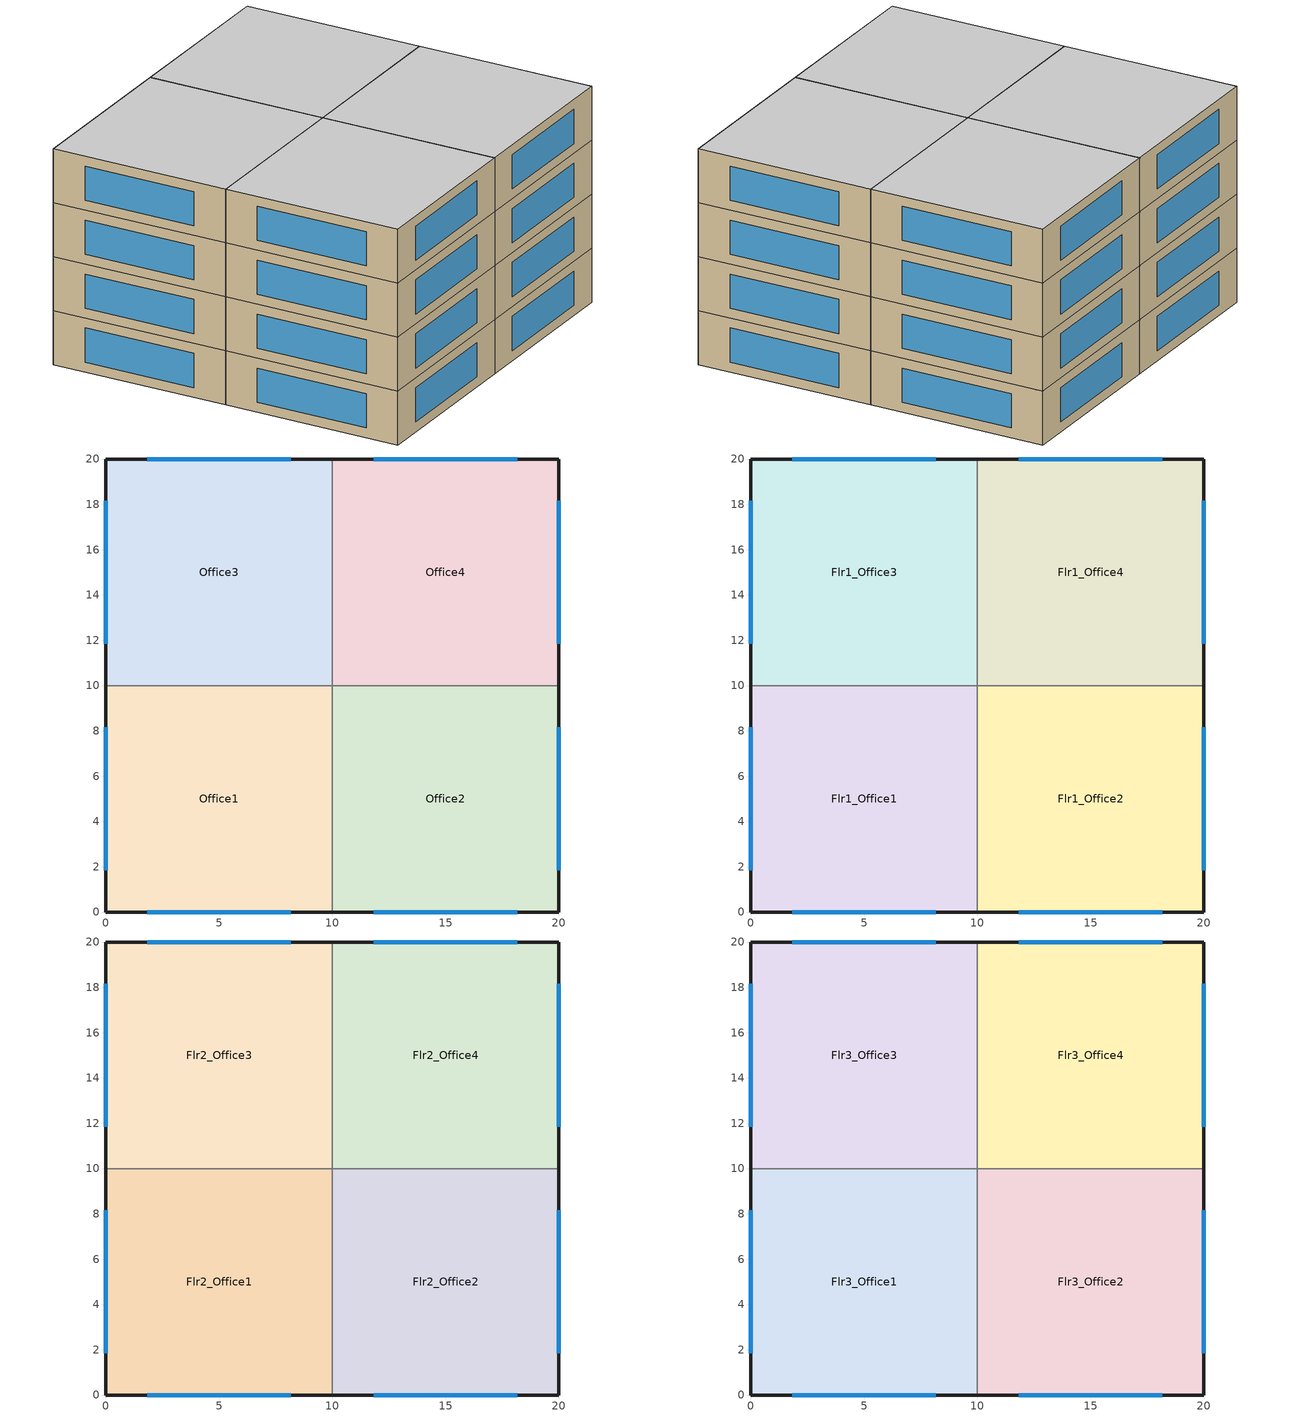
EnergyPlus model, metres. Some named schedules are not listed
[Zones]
Office1
 floor adiabatic (Generic Interior Floor): 10,10 10,0 0,0 0,10 z3
 wall outside (Generic Exterior Wall): 0,10 0,0 10,0 z3:6
 wall to Office2 (Generic Interior Wall): 10,0 10,10 z3:6
 wall to Office3 (Generic Interior Wall): 10,10 0,10 z3:6
 window (Generic Double Pane): 0,8.16 0,1.84 / 1.84,0 8.16,0 z3.55:5.45
 ceiling adiabatic (Generic Interior Ceiling): 0,10 0,0 10,0 10,10 z6
Office2
 floor adiabatic (Generic Interior Floor): 20,10 20,0 10,0 10,10 z3
 wall outside (Generic Exterior Wall): 10,0 20,0 20,10 z3:6
 wall to Office4 (Generic Interior Wall): 20,10 10,10 z3:6
 window (Generic Double Pane): 20,1.84 20,8.16 / 11.84,0 18.16,0 z3.55:5.45
 ceiling adiabatic (Generic Interior Ceiling): 10,10 10,0 20,0 20,10 z6
Office3
 floor adiabatic (Generic Interior Floor): 10,20 10,10 0,10 0,20 z3
 wall outside (Generic Exterior Wall): 10,20 0,20 0,10 z3:6
 wall to Office4 (Generic Interior Wall): 10,10 10,20 z3:6
 window (Generic Double Pane): 8.16,20 1.84,20 / 0,18.16 0,11.84 z3.55:5.45
 ceiling adiabatic (Generic Interior Ceiling): 0,20 0,10 10,10 10,20 z6
Office4
 floor adiabatic (Generic Interior Floor): 20,20 20,10 10,10 10,20 z3
 wall outside (Generic Exterior Wall): 20,10 20,20 10,20 z3:6
 window (Generic Double Pane): 20,11.84 20,18.16 / 18.16,20 11.84,20 z3.55:5.45
 ceiling adiabatic (Generic Interior Ceiling): 10,20 10,10 20,10 20,20 z6
Flr1_Office1
 floor adiabatic (Generic Interior Floor): 10,10 10,0 0,0 0,10 z6
 wall outside (Generic Exterior Wall): 0,10 0,0 10,0 z6:9
 wall to Flr1_Office2 (Generic Interior Wall): 10,0 10,10 z6:9
 wall to Flr1_Office3 (Generic Interior Wall): 10,10 0,10 z6:9
 window (Generic Double Pane): 0,8.16 0,1.84 / 1.84,0 8.16,0 z6.55:8.45
 ceiling adiabatic (Generic Interior Ceiling): 0,10 0,0 10,0 10,10 z9
Flr1_Office2
 floor adiabatic (Generic Interior Floor): 20,10 20,0 10,0 10,10 z6
 wall outside (Generic Exterior Wall): 10,0 20,0 20,10 z6:9
 wall to Flr1_Office4 (Generic Interior Wall): 20,10 10,10 z6:9
 window (Generic Double Pane): 20,1.84 20,8.16 / 11.84,0 18.16,0 z6.55:8.45
 ceiling adiabatic (Generic Interior Ceiling): 10,10 10,0 20,0 20,10 z9
Flr1_Office3
 floor adiabatic (Generic Interior Floor): 10,20 10,10 0,10 0,20 z6
 wall outside (Generic Exterior Wall): 10,20 0,20 0,10 z6:9
 wall to Flr1_Office4 (Generic Interior Wall): 10,10 10,20 z6:9
 window (Generic Double Pane): 8.16,20 1.84,20 / 0,18.16 0,11.84 z6.55:8.45
 ceiling adiabatic (Generic Interior Ceiling): 0,20 0,10 10,10 10,20 z9
Flr1_Office4
 floor adiabatic (Generic Interior Floor): 20,20 20,10 10,10 10,20 z6
 wall outside (Generic Exterior Wall): 20,10 20,20 10,20 z6:9
 window (Generic Double Pane): 20,11.84 20,18.16 / 18.16,20 11.84,20 z6.55:8.45
 ceiling adiabatic (Generic Interior Ceiling): 10,20 10,10 20,10 20,20 z9
Flr2_Office1
 floor adiabatic (Generic Interior Floor): 10,10 10,0 0,0 0,10 z9
 wall outside (Generic Exterior Wall): 0,10 0,0 10,0 z9:12
 wall to Flr2_Office2 (Generic Interior Wall): 10,0 10,10 z9:12
 wall to Flr2_Office3 (Generic Interior Wall): 10,10 0,10 z9:12
 window (Generic Double Pane): 0,8.16 0,1.84 / 1.84,0 8.16,0 z9.55:11.45
 ceiling adiabatic (Generic Interior Ceiling): 0,10 0,0 10,0 10,10 z12
Flr2_Office2
 floor adiabatic (Generic Interior Floor): 20,10 20,0 10,0 10,10 z9
 wall outside (Generic Exterior Wall): 10,0 20,0 20,10 z9:12
 wall to Flr2_Office4 (Generic Interior Wall): 20,10 10,10 z9:12
 window (Generic Double Pane): 20,1.84 20,8.16 / 11.84,0 18.16,0 z9.55:11.45
 ceiling adiabatic (Generic Interior Ceiling): 10,10 10,0 20,0 20,10 z12
Flr2_Office3
 floor adiabatic (Generic Interior Floor): 10,20 10,10 0,10 0,20 z9
 wall outside (Generic Exterior Wall): 10,20 0,20 0,10 z9:12
 wall to Flr2_Office4 (Generic Interior Wall): 10,10 10,20 z9:12
 window (Generic Double Pane): 8.16,20 1.84,20 / 0,18.16 0,11.84 z9.55:11.45
 ceiling adiabatic (Generic Interior Ceiling): 0,20 0,10 10,10 10,20 z12
Flr2_Office4
 floor adiabatic (Generic Interior Floor): 20,20 20,10 10,10 10,20 z9
 wall outside (Generic Exterior Wall): 20,10 20,20 10,20 z9:12
 window (Generic Double Pane): 20,11.84 20,18.16 / 18.16,20 11.84,20 z9.55:11.45
 ceiling adiabatic (Generic Interior Ceiling): 10,20 10,10 20,10 20,20 z12
Flr3_Office1
 floor adiabatic (Generic Interior Floor): 10,10 10,0 0,0 0,10 z12
 wall outside (Generic Exterior Wall): 0,10 0,0 10,0 z12:15
 wall to Flr3_Office2 (Generic Interior Wall): 10,0 10,10 z12:15
 wall to Flr3_Office3 (Generic Interior Wall): 10,10 0,10 z12:15
 window (Generic Double Pane): 0,8.16 0,1.84 / 1.84,0 8.16,0 z12.55:14.45
 ceiling adiabatic (Generic Interior Ceiling): 0,10 0,0 10,0 10,10 z15
Flr3_Office2
 floor adiabatic (Generic Interior Floor): 20,10 20,0 10,0 10,10 z12
 wall outside (Generic Exterior Wall): 10,0 20,0 20,10 z12:15
 wall to Flr3_Office4 (Generic Interior Wall): 20,10 10,10 z12:15
 window (Generic Double Pane): 20,1.84 20,8.16 / 11.84,0 18.16,0 z12.55:14.45
 ceiling adiabatic (Generic Interior Ceiling): 10,10 10,0 20,0 20,10 z15
Flr3_Office3
 floor adiabatic (Generic Interior Floor): 10,20 10,10 0,10 0,20 z12
 wall outside (Generic Exterior Wall): 10,20 0,20 0,10 z12:15
 wall to Flr3_Office4 (Generic Interior Wall): 10,10 10,20 z12:15
 window (Generic Double Pane): 8.16,20 1.84,20 / 0,18.16 0,11.84 z12.55:14.45
 ceiling adiabatic (Generic Interior Ceiling): 0,20 0,10 10,10 10,20 z15
Flr3_Office4
 floor adiabatic (Generic Interior Floor): 20,20 20,10 10,10 10,20 z12
 wall outside (Generic Exterior Wall): 20,10 20,20 10,20 z12:15
 window (Generic Double Pane): 20,11.84 20,18.16 / 18.16,20 11.84,20 z12.55:14.45
 ceiling adiabatic (Generic Interior Ceiling): 10,20 10,10 20,10 20,20 z15
[Material] thermal absorptance=0.9
Name | roughness | thickness {m} | conductivity {W/m-K} | density {kg/m3} | specific heat {J/kg-K} | solar absorptance | visible absorptance
Generic Gypsum Board | MediumSmooth | 0.0127 | 0.16 | 800 | 1090 | 0.5 | 0.5
Generic 50mm Insulation | MediumRough | 0.05 | 0.03 | 43 | 1210 | 0.7 | 0.7
Generic Acoustic Tile | MediumSmooth | 0.02 | 0.06 | 368 | 590 | 0.2 | 0.2
Generic Ceiling Air Gap | Smooth | 0.1 | 0.556 | 1.28 | 1000 | 0.7 | 0.7
Generic Brick | MediumRough | 0.1 | 0.9 | 1920 | 790 | 0.65 | 0.65
Generic LW Concrete | MediumRough | 0.1 | 0.53 | 1280 | 840 | 0.8 | 0.8
Generic Wall Air Gap | Smooth | 0.1 | 0.667 | 1.28 | 1000 | 0.7 | 0.7
[WindowMaterial:Glazing] optical data type=SpectralAverage; thickness {m}=0.006; infrared_transmittance=0; emissivity front=0.84; conductivity {W/m-K}=1; dirt correction factor=1; solar diffusing=No
Name | solar transmittance | solar reflectance front | solar reflectance back | visible transmittance | visible reflectance front | visible reflectance back | emissivity back
Generic Low-e Glass | 0.45 | 0.36 | 0.36 | 0.71 | 0.21 | 0.21 | 0.047
Generic Clear Glass | 0.77 | 0.07 | 0.07 | 0.88 | 0.08 | 0.08 | 0.84
[WindowMaterial:Gas]
Generic Window Air Gap: gas type=Air; thickness {m}=0.0127
[Construction]
Generic Interior Ceiling: Generic LW Concrete, Generic Ceiling Air Gap, Generic Acoustic Tile
Generic Interior Floor: Generic Acoustic Tile, Generic Ceiling Air Gap, Generic LW Concrete
Generic Exterior Wall: Generic Brick, Generic LW Concrete, Generic 50mm Insulation, Generic Wall Air Gap, Generic Gypsum Board
Generic Interior Wall: Generic Gypsum Board, Generic Wall Air Gap, Generic Gypsum Board
Generic Double Pane: Generic Low-e Glass, Generic Window Air Gap, Generic Clear Glass
[HVACTemplate:Zone:IdealLoadsAirSystem] heating supply air temp {C}=50; cooling supply air temp {C}=13; heating limit=LimitCapacity; max sensible heat capacity=Autosize; cooling limit=LimitFlowRateAndCapacity; max cooling fow rate {m3/s}=Autosize; max total cooling capacity=Autosize; dehumidification type=None; humidification type=None; outdoor air method=DetailedSpecification; demand controlled vent type=None; economizer type=DifferentialDryBulb; heat recovery type=None; sensible heat recovery effectiveness=0; latent heat recovery effectiveness=0
Name | template thermostat | outdoor air object
Office1 | Generic Office Setpoints..Office1 | Generic Office Ventilation..Office1
Office2 | Generic Office Setpoints..Office2 | Generic Office Ventilation..Office2
Office3 | Generic Office Setpoints..Office3 | Generic Office Ventilation..Office3
Office4 | Generic Office Setpoints..Office4 | Generic Office Ventilation..Office4
Flr1_Office1 | Generic Office Setpoints..Flr1_Office1 | Generic Office Ventilation..Flr1_Office1
Flr1_Office2 | Generic Office Setpoints..Flr1_Office2 | Generic Office Ventilation..Flr1_Office2
Flr1_Office3 | Generic Office Setpoints..Flr1_Office3 | Generic Office Ventilation..Flr1_Office3
Flr1_Office4 | Generic Office Setpoints..Flr1_Office4 | Generic Office Ventilation..Flr1_Office4
Flr2_Office1 | Generic Office Setpoints..Flr2_Office1 | Generic Office Ventilation..Flr2_Office1
Flr2_Office2 | Generic Office Setpoints..Flr2_Office2 | Generic Office Ventilation..Flr2_Office2
Flr2_Office3 | Generic Office Setpoints..Flr2_Office3 | Generic Office Ventilation..Flr2_Office3
Flr2_Office4 | Generic Office Setpoints..Flr2_Office4 | Generic Office Ventilation..Flr2_Office4
Flr3_Office1 | Generic Office Setpoints..Flr3_Office1 | Generic Office Ventilation..Flr3_Office1
Flr3_Office2 | Generic Office Setpoints..Flr3_Office2 | Generic Office Ventilation..Flr3_Office2
Flr3_Office3 | Generic Office Setpoints..Flr3_Office3 | Generic Office Ventilation..Flr3_Office3
Flr3_Office4 | Generic Office Setpoints..Flr3_Office4 | Generic Office Ventilation..Flr3_Office4
[Zone] multiplier=1; ceiling height=3; volume=300; floor area=100; include floor area=Yes
Office1; Office2; Office3; Office4; Flr1_Office1; Flr1_Office2; Flr1_Office3; Flr1_Office4; Flr2_Office1; Flr2_Office2; Flr2_Office3; Flr2_Office4; Flr3_Office1; Flr3_Office2; Flr3_Office3; Flr3_Office4
[People] occupancy schedule=Generic Office Occupancy; occupancy method=People/Area; people per floor area {ppl/m2}=0.0565; radiant fraction=0.3; sensible heat fraction=autocalculate; activity schedule=Seated Adult Activity
Name | zone
Generic Office People..Office1 | Office1
Generic Office People..Office2 | Office2
Generic Office People..Office3 | Office3
Generic Office People..Office4 | Office4
Generic Office People..Flr1_Office1 | Flr1_Office1
Generic Office People..Flr1_Office2 | Flr1_Office2
Generic Office People..Flr1_Office3 | Flr1_Office3
Generic Office People..Flr1_Office4 | Flr1_Office4
Generic Office People..Flr2_Office1 | Flr2_Office1
Generic Office People..Flr2_Office2 | Flr2_Office2
Generic Office People..Flr2_Office3 | Flr2_Office3
Generic Office People..Flr2_Office4 | Flr2_Office4
Generic Office People..Flr3_Office1 | Flr3_Office1
Generic Office People..Flr3_Office2 | Flr3_Office2
Generic Office People..Flr3_Office3 | Flr3_Office3
Generic Office People..Flr3_Office4 | Flr3_Office4
[Lights] schedule=Generic Office Lighting; lighting level method=Watts/Area; lighting per floor area {W/m2}=10.55; return air fraction=0; radiant fraction=0.7; visible fraction=0.2
Name | zone
Generic Office Lighting..Office1 | Office1
Generic Office Lighting..Office2 | Office2
Generic Office Lighting..Office3 | Office3
Generic Office Lighting..Office4 | Office4
Generic Office Lighting..Flr1_Office1 | Flr1_Office1
Generic Office Lighting..Flr1_Office2 | Flr1_Office2
Generic Office Lighting..Flr1_Office3 | Flr1_Office3
Generic Office Lighting..Flr1_Office4 | Flr1_Office4
Generic Office Lighting..Flr2_Office1 | Flr2_Office1
Generic Office Lighting..Flr2_Office2 | Flr2_Office2
Generic Office Lighting..Flr2_Office3 | Flr2_Office3
Generic Office Lighting..Flr2_Office4 | Flr2_Office4
Generic Office Lighting..Flr3_Office1 | Flr3_Office1
Generic Office Lighting..Flr3_Office2 | Flr3_Office2
Generic Office Lighting..Flr3_Office3 | Flr3_Office3
Generic Office Lighting..Flr3_Office4 | Flr3_Office4
[ElectricEquipment] schedule=Generic Office Equipment; equipment level method=Watts/Area; equipment per floor area {W/m2}=10.33; latent fraction=0; radiant fraction=0.5; lost fraction=0
Name | zone
Generic Office Equipment..Office1 | Office1
Generic Office Equipment..Office2 | Office2
Generic Office Equipment..Office3 | Office3
Generic Office Equipment..Office4 | Office4
Generic Office Equipment..Flr1_Office1 | Flr1_Office1
Generic Office Equipment..Flr1_Office2 | Flr1_Office2
Generic Office Equipment..Flr1_Office3 | Flr1_Office3
Generic Office Equipment..Flr1_Office4 | Flr1_Office4
Generic Office Equipment..Flr2_Office1 | Flr2_Office1
Generic Office Equipment..Flr2_Office2 | Flr2_Office2
Generic Office Equipment..Flr2_Office3 | Flr2_Office3
Generic Office Equipment..Flr2_Office4 | Flr2_Office4
Generic Office Equipment..Flr3_Office1 | Flr3_Office1
Generic Office Equipment..Flr3_Office2 | Flr3_Office2
Generic Office Equipment..Flr3_Office3 | Flr3_Office3
Generic Office Equipment..Flr3_Office4 | Flr3_Office4
[ZoneInfiltration:DesignFlowRate] schedule=Generic Office Infiltration; flow rate method=Flow/ExteriorArea; flow per exterior area {m3/s-m2}=0.0002266; constant term coefficient=1; temperature term coefficient=0; velocity term coefficient=0
Name | zone
Generic Office Infiltration..Office1 | Office1
Generic Office Infiltration..Office2 | Office2
Generic Office Infiltration..Office3 | Office3
Generic Office Infiltration..Office4 | Office4
Generic Office Infiltration..Flr1_Office1 | Flr1_Office1
Generic Office Infiltration..Flr1_Office2 | Flr1_Office2
Generic Office Infiltration..Flr1_Office3 | Flr1_Office3
Generic Office Infiltration..Flr1_Office4 | Flr1_Office4
Generic Office Infiltration..Flr2_Office1 | Flr2_Office1
Generic Office Infiltration..Flr2_Office2 | Flr2_Office2
Generic Office Infiltration..Flr2_Office3 | Flr2_Office3
Generic Office Infiltration..Flr2_Office4 | Flr2_Office4
Generic Office Infiltration..Flr3_Office1 | Flr3_Office1
Generic Office Infiltration..Flr3_Office2 | Flr3_Office2
Generic Office Infiltration..Flr3_Office3 | Flr3_Office3
Generic Office Infiltration..Flr3_Office4 | Flr3_Office4
[DesignSpecification:OutdoorAir] flow rate method=Sum; flow per person {m3/s-person}=0.00236; flow per floor area {m3/s-m2}=0.000305; flow per zone {m3/s}=0; air changes per hour {1/hr}=0
Generic Office Ventilation..Office1; Generic Office Ventilation..Office2; Generic Office Ventilation..Office3; Generic Office Ventilation..Office4; Generic Office Ventilation..Flr1_Office1; Generic Office Ventilation..Flr1_Office2; Generic Office Ventilation..Flr1_Office3; Generic Office Ventilation..Flr1_Office4; Generic Office Ventilation..Flr2_Office1; Generic Office Ventilation..Flr2_Office2; Generic Office Ventilation..Flr2_Office3; Generic Office Ventilation..Flr2_Office4; Generic Office Ventilation..Flr3_Office1; Generic Office Ventilation..Flr3_Office2; Generic Office Ventilation..Flr3_Office3; Generic Office Ventilation..Flr3_Office4
[HVACTemplate:Thermostat] heating setpoint schedule=Generic Office Heating; cooling setpoint schedule=Generic Office Cooling
Generic Office Setpoints..Office1; Generic Office Setpoints..Office2; Generic Office Setpoints..Office3; Generic Office Setpoints..Office4; Generic Office Setpoints..Flr1_Office1; Generic Office Setpoints..Flr1_Office2; Generic Office Setpoints..Flr1_Office3; Generic Office Setpoints..Flr1_Office4; Generic Office Setpoints..Flr2_Office1; Generic Office Setpoints..Flr2_Office2; Generic Office Setpoints..Flr2_Office3; Generic Office Setpoints..Flr2_Office4; Generic Office Setpoints..Flr3_Office1; Generic Office Setpoints..Flr3_Office2; Generic Office Setpoints..Flr3_Office3; Generic Office Setpoints..Flr3_Office4
[Schedule:Year]
Generic Office Infiltration, Generic Office Infiltration_Week 1, 1, 1, 12, 31
Generic Office Lighting, Generic Office Lighting_Week 1, 1, 1, 12, 31
Generic Office Equipment, Generic Office Equipment_Week 1, 1, 1, 12, 31
Generic Office Cooling, Generic Office Cooling_Week 1, 1, 1, 12, 31
Generic Office Occupancy, Generic Office Occupancy_Week 1, 1, 1, 12, 31
Generic Office Heating, Generic Office Heating_Week 1, 1, 1, 12, 31
[Schedule:Week:Daily]
Generic Office Infiltration_Week 1: OfficeMedium INFIL_SCH_PNNL_Default, OfficeMedium INFIL_SCH_PNNL_Wkdy, OfficeMedium INFIL_SCH_PNNL_Wkdy, OfficeMedium INFIL_SCH_PNNL_Wkdy, OfficeMedium INFIL_SCH_PNNL_Wkdy, OfficeMedium INFIL_SCH_PNNL_Wkdy, OfficeMedium INFIL_SCH_PNNL_Sat, OfficeMedium INFIL_SCH_PNNL_Default, OfficeMedium INFIL_SCH_PNNL_Wkdy_SmrDsn, OfficeMedium INFIL_SCH_PNNL_Sat_WntrDsn, OfficeMedium INFIL_SCH_PNNL_Default, OfficeMedium INFIL_SCH_PNNL_Default
Generic Office Lighting_Week 1: OfficeMedium BLDG_LIGHT_SCH_2013_Sun, OfficeMedium BLDG_LIGHT_SCH_2013_Wkdy, OfficeMedium BLDG_LIGHT_SCH_2013_Wkdy, OfficeMedium BLDG_LIGHT_SCH_2013_Wkdy, OfficeMedium BLDG_LIGHT_SCH_2013_Wkdy, OfficeMedium BLDG_LIGHT_SCH_2013_Wkdy, OfficeMedium BLDG_LIGHT_SCH_2013_Sat, OfficeMedium BLDG_LIGHT_SCH_2013_Sat, OfficeMedium BLDG_LIGHT_SCH_2013_SmrDsn, OfficeMedium BLDG_LIGHT_SCH_2013_WntrDsn, OfficeMedium BLDG_LIGHT_SCH_2013_Sun, OfficeMedium BLDG_LIGHT_SCH_2013_Sun
Generic Office Equipment_Week 1: OfficeMedium BLDG_EQUIP_SCH_2013_Sun, OfficeMedium BLDG_EQUIP_SCH_2013_Wkdy, OfficeMedium BLDG_EQUIP_SCH_2013_Wkdy, OfficeMedium BLDG_EQUIP_SCH_2013_Wkdy, OfficeMedium BLDG_EQUIP_SCH_2013_Wkdy, OfficeMedium BLDG_EQUIP_SCH_2013_Wkdy, OfficeMedium BLDG_EQUIP_SCH_2013_Sat, OfficeMedium BLDG_EQUIP_SCH_2013_Sat, OfficeMedium BLDG_EQUIP_SCH_2013_SmrDsn, OfficeMedium BLDG_EQUIP_SCH_2013_WntrDsn, OfficeMedium BLDG_EQUIP_SCH_2013_Sun, OfficeMedium BLDG_EQUIP_SCH_2013_Sun
Generic Office Cooling_Week 1: OfficeMedium CLGSETP_SCH_YES_OPTIMUM_Default, OfficeMedium CLGSETP_SCH_YES_OPTIMUM_Wkdy, OfficeMedium CLGSETP_SCH_YES_OPTIMUM_Wkdy, OfficeMedium CLGSETP_SCH_YES_OPTIMUM_Wkdy, OfficeMedium CLGSETP_SCH_YES_OPTIMUM_Wkdy, OfficeMedium CLGSETP_SCH_YES_OPTIMUM_Wkdy, OfficeMedium CLGSETP_SCH_YES_OPTIMUM_Sat, OfficeMedium CLGSETP_SCH_YES_OPTIMUM_Default, OfficeMedium CLGSETP_SCH_YES_OPTIMUM_SmrDsn, OfficeMedium CLGSETP_SCH_YES_OPTIMUM_Default_WntrDsn, OfficeMedium CLGSETP_SCH_YES_OPTIMUM_Default, OfficeMedium CLGSETP_SCH_YES_OPTIMUM_Default
Generic Office Occupancy_Week 1: OfficeMedium BLDG_OCC_SCH_Default, OfficeMedium BLDG_OCC_SCH_Wkdy, OfficeMedium BLDG_OCC_SCH_Wkdy, OfficeMedium BLDG_OCC_SCH_Wkdy, OfficeMedium BLDG_OCC_SCH_Wkdy, OfficeMedium BLDG_OCC_SCH_Wkdy, OfficeMedium BLDG_OCC_SCH_Sat, OfficeMedium BLDG_OCC_SCH_Default, OfficeMedium BLDG_OCC_SCH_SmrDsn, OfficeMedium BLDG_OCC_SCH_WntrDsn, OfficeMedium BLDG_OCC_SCH_Default, OfficeMedium BLDG_OCC_SCH_Default
Generic Office Heating_Week 1: OfficeMedium HTGSETP_SCH_YES_OPTIMUM_Default, OfficeMedium HTGSETP_SCH_YES_OPTIMUM_Wkdy, OfficeMedium HTGSETP_SCH_YES_OPTIMUM_Wkdy, OfficeMedium HTGSETP_SCH_YES_OPTIMUM_Wkdy, OfficeMedium HTGSETP_SCH_YES_OPTIMUM_Wkdy, OfficeMedium HTGSETP_SCH_YES_OPTIMUM_Wkdy, OfficeMedium HTGSETP_SCH_YES_OPTIMUM_Sat, OfficeMedium HTGSETP_SCH_YES_OPTIMUM_Default, OfficeMedium HTGSETP_SCH_YES_OPTIMUM_Default_SmrDsn, OfficeMedium HTGSETP_SCH_YES_OPTIMUM_WntrDsn, OfficeMedium HTGSETP_SCH_YES_OPTIMUM_Default, OfficeMedium HTGSETP_SCH_YES_OPTIMUM_Default
[Schedule:Day:Interval]
OfficeMedium INFIL_SCH_PNNL_Default, No, 24:00, 1
OfficeMedium INFIL_SCH_PNNL_Wkdy_SmrDsn, No, 06:00, 1, 22:00, 0.25, 24:00, 1
OfficeMedium INFIL_SCH_PNNL_Sat_WntrDsn, No, 06:00, 1, 18:00, 0.25, 24:00, 1
OfficeMedium INFIL_SCH_PNNL_Wkdy, No, 06:00, 1, 22:00, 0.25, 24:00, 1
OfficeMedium INFIL_SCH_PNNL_Sat, No, 06:00, 1, 18:00, 0.25, 24:00, 1
OfficeMedium BLDG_LIGHT_SCH_2013_Sun, No, 06:00, 0.05, 18:00, 0.0431163, 24:00, 0.05
OfficeMedium BLDG_LIGHT_SCH_2013_SmrDsn, No, 24:00, 1
OfficeMedium BLDG_LIGHT_SCH_2013_WntrDsn, No, 24:00, 0
OfficeMedium BLDG_LIGHT_SCH_2013_Sat, No, 06:00, 0.05, 08:00, 0.0862326, 12:00, 0.258698, 17:00, 0.129349, 19:00, 0.0431163, 24:00, 0.05
OfficeMedium BLDG_LIGHT_SCH_2013_Wkdy, No, 05:00, 0.05, 06:00, 0.1, 07:00, 0.0862326, 08:00, 0.258698, 17:00, 0.776093, 18:00, 0.431163, 20:00, 0.258698, 22:00, 0.172465, 23:00, 0.0862326, 24:00, 0.0431163
OfficeMedium BLDG_EQUIP_SCH_2013_Sun, No, 06:00, 0.230755, 18:00, 0.288107, 24:00, 0.230755
OfficeMedium BLDG_EQUIP_SCH_2013_SmrDsn, No, 24:00, 1
OfficeMedium BLDG_EQUIP_SCH_2013_WntrDsn, No, 24:00, 0
OfficeMedium BLDG_EQUIP_SCH_2013_Sat, No, 06:00, 0.230755, 08:00, 0.381235, 12:00, 0.476543, 17:00, 0.33358, 19:00, 0.285926, 24:00, 0.230755
OfficeMedium BLDG_EQUIP_SCH_2013_Wkdy, No, 06:00, 0.307674, 08:00, 0.381235, 12:00, 0.857778, 13:00, 0.76247, 17:00, 0.857778, 18:00, 0.476543, 24:00, 0.381235
OfficeMedium CLGSETP_SCH_YES_OPTIMUM_Default, No, 24:00, 26.7
OfficeMedium CLGSETP_SCH_YES_OPTIMUM_SmrDsn, No, 05:00, 26.7, 06:00, 25.7, 07:00, 25, 22:00, 24, 24:00, 26.7
OfficeMedium CLGSETP_SCH_YES_OPTIMUM_Default_WntrDsn, No, 24:00, 26.7
OfficeMedium CLGSETP_SCH_YES_OPTIMUM_Wkdy, No, 05:00, 26.7, 06:00, 25.6, 07:00, 25, 22:00, 24, 24:00, 26.7
OfficeMedium CLGSETP_SCH_YES_OPTIMUM_Sat, No, 05:00, 26.7, 06:00, 25.7, 07:00, 25, 17:00, 24, 24:00, 26.7
OfficeMedium BLDG_OCC_SCH_Default, No, 06:00, 0, 18:00, 0.05, 24:00, 0
OfficeMedium BLDG_OCC_SCH_SmrDsn, No, 06:00, 0, 22:00, 1, 24:00, 0.05
OfficeMedium BLDG_OCC_SCH_WntrDsn, No, 24:00, 0
OfficeMedium BLDG_OCC_SCH_Wkdy, No, 06:00, 0, 07:00, 0.1, 08:00, 0.2, 12:00, 0.95, 13:00, 0.5, 17:00, 0.95, 18:00, 0.3, 22:00, 0.1, 24:00, 0.05
OfficeMedium BLDG_OCC_SCH_Sat, No, 06:00, 0, 08:00, 0.1, 12:00, 0.3, 17:00, 0.1, 19:00, 0.05, 24:00, 0
OfficeMedium HTGSETP_SCH_YES_OPTIMUM_Default, No, 24:00, 15.6
OfficeMedium HTGSETP_SCH_YES_OPTIMUM_Default_SmrDsn, No, 24:00, 15.6
OfficeMedium HTGSETP_SCH_YES_OPTIMUM_WntrDsn, No, 05:00, 15.6, 06:00, 17.6, 07:00, 19.6, 22:00, 21, 24:00, 15.6
OfficeMedium HTGSETP_SCH_YES_OPTIMUM_Wkdy, No, 05:00, 15.6, 06:00, 17.8, 07:00, 20, 22:00, 21, 24:00, 15.6
OfficeMedium HTGSETP_SCH_YES_OPTIMUM_Sat, No, 05:00, 15.6, 06:00, 17.8, 07:00, 20, 17:00, 21, 24:00, 15.6
[Schedule:Constant]
schedule=Seated Adult Activity; value=120
